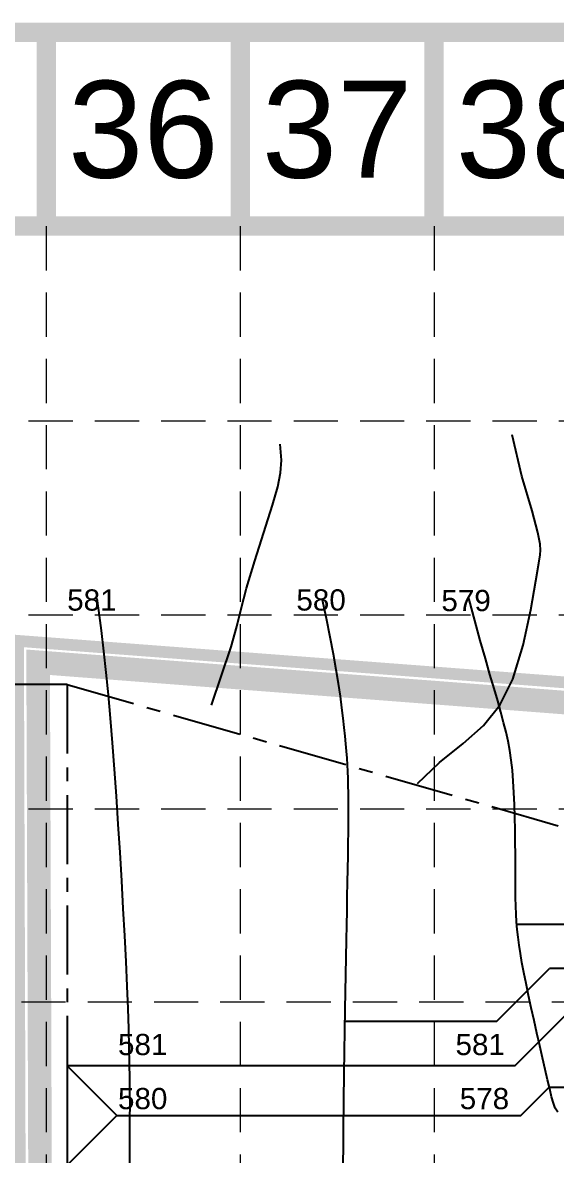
# Model space of a CAD drawing. Header units: inches. Extents: x 638 to 17512, y -393 to 10164.
# Drawn here: x 10096 to 10821, y 8626 to 10164 of the extents above; entities that cross this region are included whole.
import ezdxf
from ezdxf.enums import TextEntityAlignment as Align

# ---------------------------------------------------------------- set-up
doc = ezdxf.new("R2010")
doc.units = ezdxf.units.IN
doc.header["$LTSCALE"] = 600
doc.header["$MEASUREMENT"] = 0
for name, pattern in [('ADJOINERS', [2.85, 2.5, -0.05, 0.1, -0.05, 0.1, -0.05]), ('CENTERX2', [4, 2.5, -0.5, 0.5, -0.5]), ('DASHED', [0.75, 0.5, -0.25]), ('HIDDEN', [0.375, 0.25, -0.125])]:
    doc.linetypes.add(name, pattern=pattern)
for name, color, linetype in [('BASE', 7, 'Continuous'), ('Contour Lines Existing', 8, 'Continuous'), ('EC', 8, 'Continuous'), ('GRID', 254, 'HIDDEN'), ('LIMITS', 1, 'DASHED'), ('NEW - LOT LINES', 5, 'CENTERX2'), ('PC', 3, 'Continuous'), ('s SURVEY - ADJOINERS', 7, 'ADJOINERS'), ('SILT FENCE', 200, 'Continuous')]:
    doc.layers.add(name, color=color, linetype=linetype)
doc.styles.get("Standard").update_dxf_attribs({"font": 'ARIAL.TTF'})

msp = doc.modelspace()

# ---------------------------------------------------------------- linework, layer by layer
at = {"layer": 'BASE', "const_width": 26.3}
for points in [[(651.2, -379.4), (17499.2, -379.4), (17499.2, 10150.6), (651.2, 10150.6)], [(913.9, -116.2), (17236.7, -116.7), (17236.4, 9887.5), (917.2, 9887.8)]]:
    msp.add_lwpolyline(points, close=True, dxfattribs=at)
for points in [[(10128.2, 9887.4), (10128.2, 10150.6)], [(10391.5, 9887.4), (10391.5, 10150.6)], [(10654.7, 9887.4), (10654.7, 10150.6)]]:
    msp.add_lwpolyline(points, dxfattribs=at)
at = {"layer": 'Contour Lines Existing'}
for p, q in [((10199.5, 9365.6), (10197.1, 9382)), ((10508.6, 9354.7), (10502.6, 9382)), ((10702.4, 9380.9), (10702.1, 9382)), ((10710.1, 9352.1), (10702.4, 9380.9)), ((10203.2, 9338.4), (10199.5, 9365.6)), ((10513.8, 9329.4), (10508.6, 9354.7)), ((10717.5, 9325.2), (10710.1, 9352.1)), ((10206.5, 9310.4), (10203.2, 9338.4)), ((10518.2, 9306.4), (10513.8, 9329.4)), ((10724.4, 9300.8), (10717.5, 9325.2)), ((10209.6, 9281.4), (10206.5, 9310.4)), ((10521.9, 9285.4), (10518.2, 9306.4)), ((10730.6, 9279.1), (10724.4, 9300.8)), ((10212.5, 9251.2), (10209.6, 9281.4)), ((10525, 9266.5), (10521.9, 9285.4)), ((10736.2, 9260), (10730.6, 9279.1)), ((10527.6, 9249.3), (10525, 9266.5)), ((10741.1, 9243), (10736.2, 9260)), ((10215.3, 9219.5), (10212.5, 9251.2)), ((10529.6, 9233.8), (10527.6, 9249.3)), ((10745.4, 9227.8), (10741.1, 9243)), ((10531.3, 9219.7), (10529.6, 9233.8)), ((10749.2, 9213.9), (10745.4, 9227.8)), ((10218, 9185.9), (10215.3, 9219.5)), ((10532.7, 9206.9), (10531.3, 9219.7)), ((10752.5, 9200.8), (10749.2, 9213.9)), ((10533.9, 9195.3), (10532.7, 9206.9)), ((10534.9, 9184.6), (10533.9, 9195.3)), ((10755.2, 9188.2), (10752.5, 9200.8)), ((10220.6, 9150.5), (10218, 9185.9)), ((10535.8, 9174.7), (10534.9, 9184.6)), ((10757.6, 9175.7), (10755.2, 9188.2)), ((10536.5, 9165.3), (10535.8, 9174.7)), ((10537.2, 9156.2), (10536.5, 9165.3)), ((10759.5, 9162.8), (10757.6, 9175.7)), ((10223.3, 9113.6), (10220.6, 9150.5)), ((10537.7, 9147.1), (10537.2, 9156.2)), ((10761.1, 9149.1), (10759.5, 9162.8)), ((10762.3, 9134.3), (10761.1, 9149.1)), ((10538.1, 9137.8), (10537.7, 9147.1)), ((10538.3, 9128.1), (10538.1, 9137.8)), ((10763.2, 9118.5), (10762.3, 9134.3)), ((10538.5, 9117.7), (10538.3, 9128.1)), ((10763.9, 9102.1), (10763.2, 9118.5)), ((10225.8, 9075.7), (10223.3, 9113.6)), ((10538.6, 9106.5), (10538.5, 9117.7)), ((10538.6, 9094.1), (10538.6, 9106.5)), ((10538.6, 9080.4), (10538.6, 9094.1)), ((10764.4, 9085.2), (10763.9, 9102.1)), ((10228.3, 9037.3), (10225.8, 9075.7)), ((10538.4, 9065.6), (10538.6, 9080.4)), ((10764.7, 9068.2), (10764.4, 9085.2)), ((10538.2, 9049.6), (10538.4, 9065.6)), ((10764.9, 9051.2), (10764.7, 9068.2)), ((10538, 9032.7), (10538.2, 9049.6)), ((10765.1, 9034.6), (10764.9, 9051.2)), ((10230.6, 8998.9), (10228.3, 9037.3)), ((10537.7, 9014.9), (10538, 9032.7)), ((10765.1, 9018.5), (10765.1, 9034.6)), ((10537.3, 8996.5), (10537.7, 9014.9)), ((10765.2, 9003.3), (10765.1, 9018.5)), ((10232.7, 8961.1), (10230.6, 8998.9)), ((10536.9, 8977.6), (10537.3, 8996.5)), ((10765.3, 8989.1), (10765.2, 9003.3)), ((10765.4, 8976.2), (10765.3, 8989.1)), ((10536.5, 8958.2), (10536.9, 8977.6)), ((10765.7, 8964.4), (10765.4, 8976.2)), ((10766.1, 8953.4), (10765.7, 8964.4)), ((10234.7, 8924.3), (10232.7, 8961.1)), ((10536.1, 8938.6), (10536.5, 8958.2)), ((10766.7, 8942.9), (10766.1, 8953.4)), ((10535.7, 8918.9), (10536.1, 8938.6)), ((10767.6, 8932.5), (10766.7, 8942.9)), ((10236.5, 8889.2), (10234.7, 8924.3)), ((10534, 8823.9), (10535.7, 8918.9)), ((10768.7, 8922.1), (10767.6, 8932.5)), ((10770.1, 8911.4), (10768.7, 8922.1)), ((10771.9, 8900), (10770.1, 8911.4)), ((10238, 8856), (10236.5, 8889.2)), ((10774, 8887.7), (10771.9, 8900)), ((10776.6, 8874.2), (10774, 8887.7)), ((10779.6, 8859.3), (10776.6, 8874.2)), ((10783, 8843.2), (10779.6, 8859.3)), ((10239.3, 8825.5), (10238, 8856)), ((10786.6, 8826.4), (10783, 8843.2)), ((10790.5, 8809.2), (10786.6, 8826.4)), ((10240.2, 8798), (10239.3, 8825.5)), ((10532.8, 8738.1), (10534, 8823.9)), ((10240.9, 8773.2), (10240.2, 8798)), ((10794.4, 8791.8), (10790.5, 8809.2)), ((10798.3, 8774.7), (10794.4, 8791.8)), ((10241.4, 8750.8), (10240.9, 8773.2)), ((10802.1, 8758.3), (10798.3, 8774.7)), ((10241.7, 8730.3), (10241.4, 8750.8)), ((10805.6, 8742.8), (10802.1, 8758.3)), ((10531.9, 8661), (10532.8, 8738.1)), ((10808.9, 8728.7), (10805.6, 8742.8)), ((10241.8, 8711.5), (10241.7, 8730.3)), ((10811.8, 8716.2), (10808.9, 8728.7)), ((10241.9, 8693.9), (10241.8, 8711.5)), ((10814.3, 8705.7), (10811.8, 8716.2)), ((10816.7, 8697), (10814.3, 8705.7)), ((10241.8, 8677.2), (10241.9, 8693.9)), ((10819.3, 8690.1), (10816.7, 8697)), ((10822.6, 8684.6), (10819.3, 8690.1)), ((10241.7, 8661.1), (10241.8, 8677.2)), ((10241.6, 8645), (10241.7, 8661.1)), ((10531.5, 8592.1), (10531.9, 8661)), ((10241.5, 8628.8), (10241.6, 8645)), ((10241.5, 8611.9), (10241.5, 8628.8))]:
    msp.add_line(p, q, dxfattribs=at)
at = {"layer": 'EC', "color": 35}
for p, q in [((10773.8, 9548), (10760.7, 9604.1)), ((10447.4, 9570), (10445.8, 9591.6)), ((10446.4, 9552.5), (10447.4, 9570)), ((10442.8, 9533.8), (10446.4, 9552.5)), ((10435.4, 9508.6), (10442.8, 9533.8)), ((10787.7, 9501.2), (10773.8, 9548)), ((10411.2, 9433), (10435.4, 9508.6)), ((10795.8, 9471.5), (10787.7, 9501.2)), ((10798.8, 9455.7), (10795.8, 9471.5)), ((10796.9, 9429.8), (10798.6, 9441.3)), ((10798.6, 9441.3), (10799.1, 9447.7)), ((10799.1, 9447.7), (10798.8, 9455.7)), ((10400, 9396.3), (10411.2, 9433)), ((10793, 9406.2), (10796.9, 9429.8)), ((10392.6, 9368.1), (10400, 9396.3)), ((10785.9, 9366.5), (10793, 9406.2)), ((10386.7, 9343.9), (10392.6, 9368.1)), ((10775.5, 9318.5), (10785.9, 9366.5)), ((10379.1, 9316.4), (10386.7, 9343.9)), ((10761.6, 9272.7), (10775.5, 9318.5)), ((10352.6, 9237.1), (10379.1, 9316.4)), ((10743.9, 9237.1), (10761.6, 9272.7)), ((10721.7, 9209.6), (10743.9, 9237.1)), ((10694.2, 9185.2), (10721.7, 9209.6)), ((10662.3, 9159.5), (10694.2, 9185.2)), ((10632.3, 9131.1), (10662.3, 9159.5))]:
    msp.add_line(p, q, dxfattribs=at)
at = {"layer": 'GRID', "color": 252, "linetype": 'HIDDEN', "lineweight": 0, "ltscale": 0.4}
for p, q in [((10128.2, 9887.4), (10128.2, 672.4)), ((10391.5, 9887.4), (10391.5, 672.4)), ((10654.7, 9887.4), (10654.7, 672.4)), ((924.2, 9623.2), (17245.7, 9623.2)), ((924.2, 9360), (17245.7, 9360)), ((924.2, 9096.7), (17245.7, 9096.7)), ((914.5, 8834.4), (17236, 8834.4))]:
    msp.add_line(p, q, dxfattribs=at)
at = {"layer": 'LIMITS', "ltscale": 0.5, "const_width": 16, "flags": 128}
msp.add_lwpolyline([(11235.8, 9397.9), (10914.5, 9431.9), (10900.6, 9263), (10089.8, 9324.5), (10095.2, 7654.7), (3247.7, 7651.7), (3240.9, 7469), (10127.1, 7463.9), (10127.9, 2985.9), (10598.3, 2827.7), (11974.3, 2527.3), (11973.2, 3635.2), (12020.9, 3629.8), (12011.9, 8785.1), (11211.6, 9205.7), (11235.8, 9397.9)], close=True, dxfattribs=at)
at = {"layer": 'NEW - LOT LINES', "color": 7, "ltscale": 0.0625}
for q in [(11956.7, 8747.7), (10156.7, 5653.7)]:
    msp.add_line((10156.7, 9265.3), q, dxfattribs=at)
at = {"layer": 'PC', "color": 35}
for p, q in [((11245.6, 8939.7), (10767, 8939.7)), ((10739.6, 8807.7), (10811.6, 8879.7)), ((11221, 8879.7), (10811.6, 8879.7)), ((10764.4, 8747.7), (10836.4, 8819.7)), ((10739.6, 8807.7), (10533.8, 8807.7)), ((10156.7, 8747.7), (10224.2, 8680.2)), ((10156.7, 8747.7), (10156.7, 8612.8)), ((10764.4, 8747.7), (10156.7, 8747.7)), ((10772.7, 8680.2), (10811.2, 8718.7)), ((10811.2, 8718.7), (11183.1, 8718.7)), ((10156.7, 8612.8), (10224.2, 8680.2)), ((10224.2, 8680.2), (10772.7, 8680.2))]:
    msp.add_line(p, q, dxfattribs=at)
at = {"layer": 's SURVEY - ADJOINERS'}
msp.add_line((10156.7, 9265.3), (3667.6, 9265.3), dxfattribs=at)
at = {"layer": 'SILT FENCE', "const_width": 32, "flags": 128}
msp.add_lwpolyline([(10923.3, 9233.8), (10117.1, 9295.5), (10123.5, 7590.8)], dxfattribs=at)

# ---------------------------------------------------------------- texts
at = {"layer": 'BASE'}
for s, p in [('36', (10259.9, 10019)), ('37', (10523.1, 10019)), ('38', (10786.4, 10019))]:
    msp.add_text(s, height=131.62, dxfattribs=at).set_placement(p, align=Align.MIDDLE_CENTER)
at = {"layer": 'EC', "color": 35}
for s, p in [('581', (10190.1, 9380, 20904)), ('580', (10501.3, 9380.1, 20880)), ('579', (10698.2, 9379.3, 20856))]:
    msp.add_text(s, height=28.8, dxfattribs=at).set_placement(p, align=Align.MIDDLE_CENTER)
at = {"layer": 'PC', "color": 35}
for s, p in [('581', (10259.1, 8776.6)), ('581', (10717.4, 8776.6)), ('580', (10259.1, 8703.2)), ('578', (10723.1, 8703.2))]:
    msp.add_text(s, height=28.8, dxfattribs=at).set_placement(p, align=Align.MIDDLE_CENTER)

doc.saveas('drawing.dxf')
